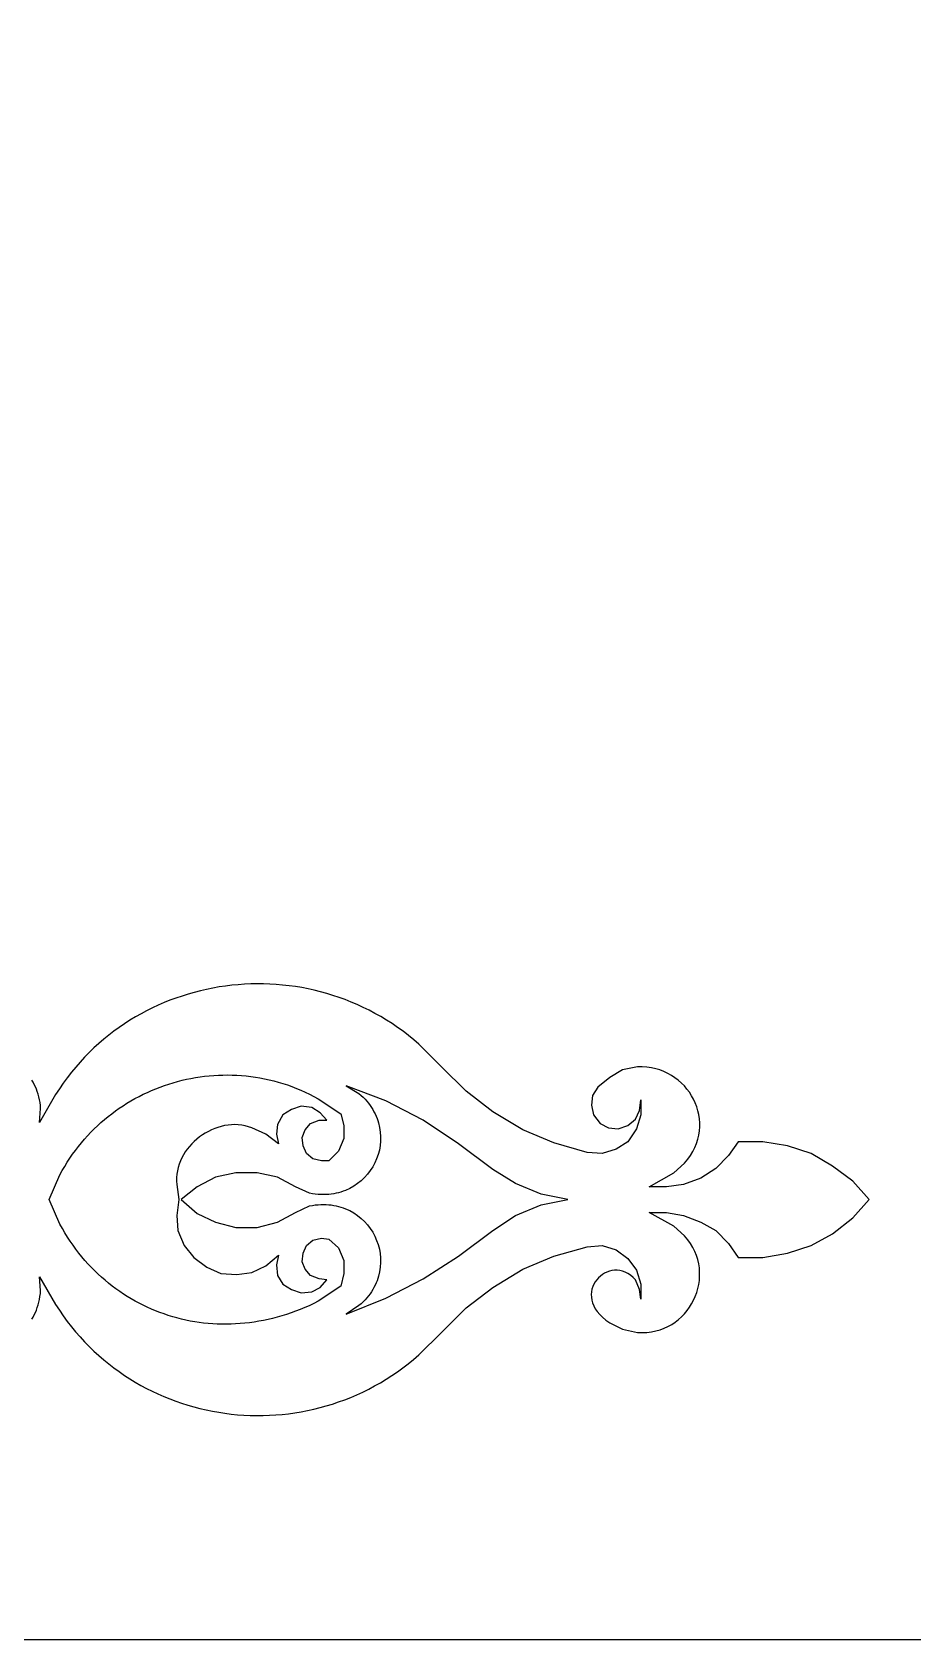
# Model space of a CAD drawing. Extents: x 1253 to 3196, y -152 to 898.
# Drawn here: x 2910.9 to 3001.3, y 328.4 to 493.5 of the extents above; entities that cross this region are included whole.
import ezdxf

# ---------------------------------------------------------------- set-up
doc = ezdxf.new("R2010")
doc.units = 0
doc.layers.add('LAYER_1', color=18, linetype='CONTINUOUS')

msp = doc.modelspace()

# ---------------------------------------------------------------- linework, layer by layer
at = {"layer": 'LAYER_1'}
for points in [[(2746.07, 678.37), (3196.07, 678.37), (3196.07, 328.44), (2746.07, 328.44)], [(2912.67, 373.64), (2913.77, 376.17), (2914.01, 376.61), (2914.26, 377.04), (2914.52, 377.47), (2914.79, 377.89), (2915.07, 378.29), (2915.36, 378.69), (2915.66, 379.08), (2915.97, 379.46), (2916.28, 379.83), (2916.61, 380.19), (2916.94, 380.54), (2917.28, 380.89), (2917.63, 381.22), (2917.98, 381.54), (2918.34, 381.86), (2918.71, 382.16), (2919.09, 382.45), (2919.47, 382.74), (2919.86, 383.01), (2920.25, 383.27), (2920.65, 383.53), (2921.06, 383.77), (2921.47, 384), (2921.89, 384.23), (2922.31, 384.44), (2922.74, 384.64), (2923.17, 384.83), (2923.6, 385.01), (2924.04, 385.19), (2924.49, 385.34), (2924.93, 385.49), (2925.39, 385.63), (2925.84, 385.76), (2926.3, 385.88), (2926.75, 385.98), (2927.22, 386.08), (2927.68, 386.16), (2928.15, 386.23), (2928.62, 386.29), (2929.09, 386.34), (2929.56, 386.38), (2930.03, 386.41), (2930.5, 386.42), (2930.98, 386.43), (2931.45, 386.42), (2931.93, 386.4), (2932.4, 386.37), (2932.88, 386.33), (2933.35, 386.27), (2933.83, 386.2), (2934.3, 386.13), (2934.77, 386.03), (2935.24, 385.93), (2935.71, 385.82), (2936.18, 385.69), (2936.64, 385.55), (2937.11, 385.4), (2937.57, 385.23), (2938.03, 385.05), (2938.48, 384.86), (2938.94, 384.66), (2939.39, 384.45), (2939.83, 384.22), (2940.27, 383.98), (2942.58, 382.44), (2942.91, 381.23), (2942.91, 379.91), (2942.36, 378.59), (2941.37, 377.6), (2940.6, 377.6), (2939.72, 377.82), (2939.06, 378.37), (2938.73, 379.14), (2938.62, 380.02), (2938.95, 380.79), (2939.5, 381.45), (2940.38, 381.78), (2941.15, 381.78), (2940.49, 382.55), (2939.61, 383.1), (2938.51, 383.21), (2937.52, 382.88), (2936.64, 382.33), (2936.09, 381.34), (2935.98, 380.35), (2936.2, 379.36), (2934.89, 380.35), (2933.46, 381.01), (2933.11, 381.12), (2932.77, 381.21), (2932.42, 381.28), (2932.07, 381.31), (2931.72, 381.33), (2931.37, 381.32), (2931.02, 381.28), (2930.67, 381.23), (2930.33, 381.15), (2929.99, 381.05), (2929.65, 380.94), (2929.33, 380.8), (2929, 380.64), (2928.69, 380.47), (2928.39, 380.28), (2928.1, 380.07), (2927.82, 379.85), (2927.55, 379.61), (2927.3, 379.36), (2927.06, 379.1), (2926.84, 378.82), (2926.63, 378.53), (2926.45, 378.23), (2926.28, 377.92), (2926.13, 377.61), (2926, 377.28), (2925.9, 376.94), (2925.82, 376.6), (2925.77, 376.25), (2925.74, 375.9), (2925.73, 375.54), (2925.76, 375.18), (2925.98, 373.64), (2925.76, 371.99), (2925.87, 370.45), (2926.53, 368.91), (2927.52, 367.7), (2928.84, 366.71), (2930.27, 366.05), (2931.92, 365.94), (2933.46, 366.16), (2934.89, 366.82), (2936.2, 367.92), (2935.98, 366.93), (2936.09, 365.83), (2936.64, 364.95), (2937.52, 364.4), (2938.51, 364.07), (2939.61, 364.18), (2940.49, 364.62), (2941.15, 365.39), (2940.38, 365.5), (2939.5, 365.83), (2938.95, 366.49), (2938.62, 367.26), (2938.73, 368.14), (2939.06, 368.91), (2939.72, 369.46), (2940.6, 369.68), (2941.37, 369.57), (2942.36, 368.69), (2942.91, 367.37), (2942.91, 366.05), (2942.58, 364.73), (2940.27, 363.19), (2939.81, 362.96), (2939.35, 362.74), (2938.89, 362.54), (2938.42, 362.35), (2937.96, 362.17), (2937.49, 362), (2937.02, 361.84), (2936.55, 361.69), (2936.07, 361.56), (2935.6, 361.43), (2935.13, 361.32), (2934.65, 361.22), (2934.18, 361.14), (2933.7, 361.06), (2933.23, 360.99), (2932.75, 360.94), (2932.28, 360.9), (2931.8, 360.87), (2931.33, 360.85), (2930.86, 360.84), (2930.39, 360.84), (2929.92, 360.86), (2929.45, 360.88), (2928.98, 360.92), (2928.52, 360.96), (2928.06, 361.02), (2927.6, 361.09), (2927.14, 361.17), (2926.69, 361.26), (2926.23, 361.37), (2925.78, 361.48), (2925.34, 361.6), (2924.89, 361.74), (2924.45, 361.89), (2924.02, 362.04), (2923.59, 362.21), (2923.16, 362.39), (2922.73, 362.58), (2922.31, 362.78), (2921.9, 362.99), (2921.49, 363.21), (2921.08, 363.44), (2920.68, 363.68), (2920.29, 363.93), (2919.9, 364.19), (2919.52, 364.47), (2919.14, 364.75), (2918.77, 365.04), (2918.4, 365.35), (2918.04, 365.66), (2917.69, 365.98), (2917.34, 366.32), (2917, 366.66), (2916.67, 367.02), (2916.34, 367.38), (2916.02, 367.76), (2915.71, 368.14), (2915.41, 368.53), (2915.12, 368.94), (2914.83, 369.35), (2914.55, 369.78), (2914.28, 370.21), (2914.02, 370.66), (2913.77, 371.11)], [(2943.13, 361.87), (2947.2, 363.52), (2951.05, 365.5), (2954.68, 367.81), (2958.2, 370.45), (2960.51, 371.99), (2963.15, 373.09), (2965.9, 373.64), (2963.15, 374.19), (2960.51, 375.29), (2958.2, 376.72), (2954.68, 379.36), (2951.05, 381.78), (2947.2, 383.76), (2943.13, 385.3), (2944.45, 384.53), (2944.67, 384.33), (2944.88, 384.14), (2945.08, 383.94), (2945.26, 383.73), (2945.43, 383.52), (2945.59, 383.31), (2945.74, 383.09), (2945.88, 382.87), (2946, 382.65), (2946.12, 382.43), (2946.22, 382.2), (2946.32, 381.97), (2946.4, 381.74), (2946.47, 381.51), (2946.58, 381.04), (2946.65, 380.57), (2946.68, 380.1), (2946.67, 379.63), (2946.63, 379.17), (2946.55, 378.71), (2946.43, 378.27), (2946.27, 377.83), (2946.09, 377.41), (2945.87, 377), (2945.62, 376.61), (2945.34, 376.24), (2945.03, 375.89), (2944.69, 375.57), (2944.32, 375.28), (2943.93, 375.01), (2943.51, 374.77), (2943.07, 374.57), (2942.84, 374.49), (2942.61, 374.41), (2942.36, 374.34), (2942.12, 374.28), (2941.87, 374.23), (2941.61, 374.19), (2941.35, 374.17), (2941.08, 374.15), (2940.81, 374.15), (2940.54, 374.15), (2940.26, 374.17), (2939.97, 374.2), (2939.69, 374.24), (2939.39, 374.3), (2937.96, 374.96), (2936.09, 375.95), (2934.01, 376.39), (2931.81, 376.39), (2929.72, 375.95), (2927.85, 374.96), (2926.2, 373.64), (2927.85, 372.21), (2929.72, 371.33), (2931.81, 370.78), (2934.01, 370.78), (2936.09, 371.33), (2937.96, 372.32), (2939.39, 372.98), (2939.69, 373.03), (2939.97, 373.08), (2940.26, 373.11), (2940.54, 373.13), (2940.81, 373.13), (2941.08, 373.13), (2941.35, 373.11), (2941.61, 373.08), (2941.87, 373.04), (2942.12, 373), (2942.36, 372.94), (2942.61, 372.87), (2942.84, 372.79), (2943.07, 372.7), (2943.51, 372.5), (2943.93, 372.27), (2944.32, 372), (2944.69, 371.71), (2945.03, 371.38), (2945.34, 371.04), (2945.62, 370.67), (2945.87, 370.28), (2946.09, 369.87), (2946.27, 369.45), (2946.43, 369.01), (2946.55, 368.56), (2946.63, 368.11), (2946.67, 367.64), (2946.68, 367.17), (2946.65, 366.7), (2946.58, 366.23), (2946.47, 365.77), (2946.4, 365.54), (2946.32, 365.3), (2946.22, 365.08), (2946.12, 364.85), (2946, 364.62), (2945.88, 364.4), (2945.74, 364.18), (2945.59, 363.97), (2945.43, 363.75), (2945.26, 363.54), (2945.08, 363.34), (2944.88, 363.14), (2944.67, 362.94), (2944.45, 362.75)]]:
    msp.add_lwpolyline(points, close=True, dxfattribs=at)
msp.add_lwpolyline([(2910.87, 361.36), (2911.01, 361.58), (2911.13, 361.81), (2911.25, 362.05), (2911.35, 362.3), (2911.45, 362.55), (2911.53, 362.82), (2911.61, 363.1), (2911.67, 363.38), (2911.72, 363.67), (2911.76, 363.98), (2911.79, 364.29), (2911.68, 365.72), (2913.33, 362.86), (2913.71, 362.27), (2914.11, 361.69), (2914.52, 361.13), (2914.95, 360.58), (2915.38, 360.05), (2915.83, 359.53), (2916.3, 359.03), (2916.77, 358.55), (2917.26, 358.08), (2917.75, 357.62), (2918.26, 357.19), (2918.78, 356.76), (2919.3, 356.36), (2919.84, 355.97), (2920.38, 355.59), (2920.94, 355.23), (2921.5, 354.89), (2922.07, 354.56), (2922.65, 354.25), (2923.24, 353.96), (2923.83, 353.68), (2924.43, 353.42), (2925.04, 353.17), (2925.65, 352.94), (2926.26, 352.73), (2926.89, 352.53), (2927.51, 352.35), (2928.14, 352.19), (2928.78, 352.04), (2929.42, 351.91), (2930.06, 351.8), (2930.7, 351.7), (2931.35, 351.62), (2932, 351.55), (2932.65, 351.51), (2933.3, 351.48), (2933.96, 351.46), (2934.61, 351.47), (2935.26, 351.49), (2935.92, 351.53), (2936.57, 351.58), (2937.22, 351.65), (2937.88, 351.74), (2938.53, 351.85), (2939.17, 351.98), (2939.82, 352.12), (2940.46, 352.28), (2941.1, 352.45), (2941.74, 352.65), (2942.37, 352.86), (2943, 353.09), (2943.62, 353.33), (2944.24, 353.6), (2944.85, 353.88), (2945.46, 354.18), (2946.06, 354.5), (2946.66, 354.84), (2947.25, 355.19), (2947.83, 355.56), (2948.4, 355.95), (2948.97, 356.36), (2949.52, 356.78), (2950.07, 357.23), (2950.61, 357.69), (2952.92, 360), (2955.45, 362.53), (2958.2, 364.62), (2961.28, 366.49), (2964.47, 367.81), (2967.88, 368.8), (2969.42, 368.91), (2970.85, 368.47), (2972.06, 367.59), (2972.93, 366.38), (2973.38, 364.95), (2973.38, 363.41), (2973.26, 364.4), (2972.83, 365.39), (2972.58, 365.65), (2972.32, 365.87), (2972.05, 366.05), (2971.78, 366.19), (2971.51, 366.29), (2971.23, 366.35), (2970.96, 366.38), (2970.68, 366.38), (2970.42, 366.35), (2970.16, 366.29), (2969.91, 366.2), (2969.67, 366.08), (2969.44, 365.95), (2969.23, 365.78), (2969.03, 365.6), (2968.86, 365.4), (2968.7, 365.18), (2968.57, 364.95), (2968.46, 364.7), (2968.37, 364.44), (2968.32, 364.17), (2968.3, 363.89), (2968.31, 363.61), (2968.35, 363.31), (2968.43, 363.02), (2968.55, 362.72), (2968.71, 362.42), (2968.91, 362.13), (2969.16, 361.84), (2969.45, 361.55), (2969.79, 361.26), (2970.19, 360.99), (2971.5, 360.33), (2973.04, 360), (2973.54, 359.98), (2974.01, 360), (2974.48, 360.06), (2974.92, 360.15), (2975.36, 360.27), (2975.77, 360.43), (2976.17, 360.61), (2976.55, 360.82), (2976.9, 361.06), (2977.24, 361.32), (2977.56, 361.61), (2977.86, 361.91), (2978.13, 362.24), (2978.38, 362.58), (2978.6, 362.94), (2978.8, 363.32), (2978.97, 363.7), (2979.12, 364.1), (2979.24, 364.51), (2979.33, 364.92), (2979.39, 365.34), (2979.42, 365.77), (2979.42, 366.2), (2979.39, 366.62), (2979.32, 367.05), (2979.22, 367.48), (2979.09, 367.9), (2978.92, 368.32), (2978.72, 368.73), (2978.48, 369.13), (2978.2, 369.52), (2977.88, 369.9), (2976.78, 370.89), (2974.25, 372.32), (2976.01, 372.32), (2977.77, 371.99), (2979.53, 371.33), (2981.07, 370.45), (2982.39, 369.13), (2983.38, 367.7), (2985.91, 367.7), (2988.44, 368.14), (2990.86, 368.91), (2993.06, 370.12), (2995.15, 371.77), (2996.8, 373.64), (2995.15, 375.51), (2993.06, 377.05), (2990.86, 378.37), (2988.44, 379.14), (2985.91, 379.58), (2983.38, 379.58), (2982.39, 378.15), (2981.07, 376.83), (2979.53, 375.84), (2977.77, 375.18), (2976.01, 374.96), (2974.25, 374.96), (2976.78, 376.39), (2977.88, 377.38), (2978.2, 377.77), (2978.48, 378.17), (2978.73, 378.57), (2978.93, 378.99), (2979.1, 379.4), (2979.23, 379.83), (2979.33, 380.25), (2979.4, 380.68), (2979.43, 381.1), (2979.43, 381.52), (2979.39, 381.94), (2979.33, 382.36), (2979.24, 382.76), (2979.12, 383.16), (2978.97, 383.55), (2978.8, 383.93), (2978.6, 384.3), (2978.37, 384.65), (2978.12, 384.98), (2977.85, 385.3), (2977.55, 385.6), (2977.23, 385.88), (2976.89, 386.14), (2976.53, 386.38), (2976.15, 386.59), (2975.76, 386.78), (2975.34, 386.94), (2974.91, 387.07), (2974.47, 387.17), (2974.01, 387.24), (2973.53, 387.27), (2973.04, 387.27), (2971.5, 386.94), (2970.19, 386.17), (2968.98, 385.18), (2968.43, 384.31), (2968.32, 383.32), (2968.54, 382.33), (2969.2, 381.45), (2970.08, 381.01), (2971.07, 380.9), (2972.05, 381.23), (2972.83, 381.89), (2973.26, 382.77), (2973.38, 383.87), (2973.38, 382.33), (2972.93, 380.9), (2972.05, 379.58), (2970.85, 378.81), (2969.42, 378.37), (2967.88, 378.48), (2964.47, 379.47), (2961.28, 380.79), (2958.2, 382.66), (2955.45, 384.75), (2952.92, 387.27), (2950.61, 389.58), (2950.08, 390.04), (2949.53, 390.48), (2948.98, 390.91), (2948.42, 391.31), (2947.85, 391.7), (2947.27, 392.07), (2946.69, 392.42), (2946.1, 392.75), (2945.5, 393.07), (2944.89, 393.37), (2944.28, 393.65), (2943.67, 393.91), (2943.04, 394.16), (2942.42, 394.39), (2941.79, 394.6), (2941.15, 394.79), (2940.51, 394.97), (2939.87, 395.13), (2939.23, 395.27), (2938.58, 395.39), (2937.93, 395.5), (2937.28, 395.59), (2936.62, 395.66), (2935.97, 395.72), (2935.32, 395.76), (2934.66, 395.78), (2934.01, 395.78), (2933.35, 395.77), (2932.7, 395.74), (2932.05, 395.69), (2931.4, 395.63), (2930.75, 395.55), (2930.1, 395.46), (2929.46, 395.34), (2928.82, 395.21), (2928.18, 395.07), (2927.55, 394.9), (2926.92, 394.73), (2926.3, 394.53), (2925.68, 394.32), (2925.06, 394.09), (2924.46, 393.85), (2923.86, 393.58), (2923.26, 393.31), (2922.67, 393.01), (2922.09, 392.7), (2921.52, 392.38), (2920.95, 392.04), (2920.4, 391.68), (2919.85, 391.3), (2919.31, 390.92), (2918.78, 390.51), (2918.27, 390.09), (2917.76, 389.65), (2917.26, 389.2), (2916.77, 388.73), (2916.3, 388.24), (2915.84, 387.74), (2915.39, 387.23), (2914.95, 386.7), (2914.52, 386.15), (2914.11, 385.59), (2913.71, 385.01), (2913.33, 384.41), (2911.68, 381.56), (2911.79, 382.98), (2911.76, 383.3), (2911.73, 383.6), (2911.67, 383.89), (2911.61, 384.18), (2911.54, 384.45), (2911.45, 384.72), (2911.36, 384.98), (2911.25, 385.22), (2911.13, 385.46), (2911.01, 385.69), (2910.88, 385.91)], dxfattribs=at)

doc.saveas('drawing.dxf')
